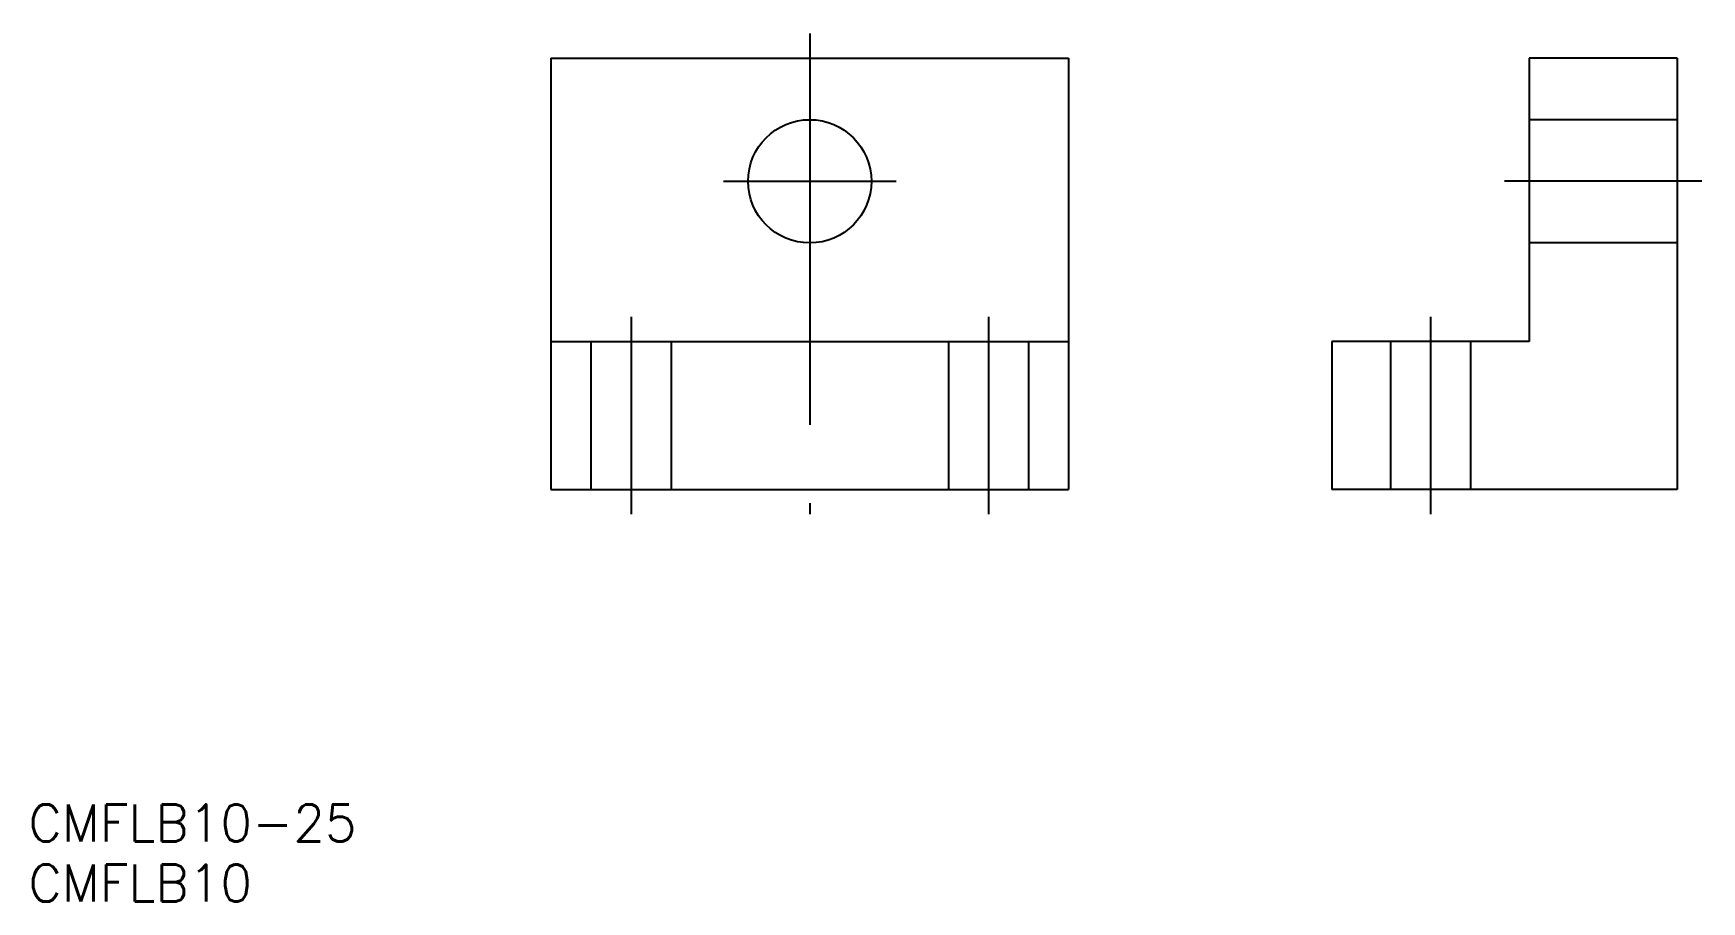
# Model space of a CAD drawing. Extents: x -63 to 72, y -58 to 12.
import ezdxf

# ---------------------------------------------------------------- set-up
doc = ezdxf.new("R2010")
doc.units = 0
doc.linetypes.add('CENTER', pattern=[50.8, 31.75, -6.35, 6.35, -6.35])
doc.linetypes.add('DASHED', pattern=[19.05, 12.7, -6.35])
doc.layers.get('0').update_dxf_attribs({"linetype": 'CONTINUOUS'})
doc.layers.add('CENTER', color=1, linetype='CENTER')
doc.styles.get("Standard").update_dxf_attribs({"font": 'txt.shx', "height": 3, "bigfont": 'bigfont.shx'})

msp = doc.modelspace()

# ---------------------------------------------------------------- linework, layer by layer
at = {"color": 7, "linetype": 'CONTINUOUS'}
for p, q in [((-21, 10), (-21, -25)), ((-21, 10), (21, 10)), ((21, 10), (21, -25)), ((70.35, 10), (58.35, 10)), ((58.35, 10), (58.35, -13)), ((70.35, 10), (70.35, -25)), ((-21, -13), (21, -13)), ((58.35, -13), (42.35, -13)), ((42.35, -13), (42.35, -25)), ((-21, -25), (21, -25)), ((70.35, -25), (42.35, -25))]:
    msp.add_line(p, q, dxfattribs=at)
at = {"color": 3, "linetype": 'DASHED'}
for p, q in [((70.35, 5), (58.35, 5)), ((70.35, -5), (58.35, -5)), ((-17.75, -13), (-17.75, -25)), ((-11.25, -13), (-11.25, -25)), ((11.25, -13), (11.25, -25)), ((17.75, -13), (17.75, -25)), ((47.1, -13), (47.1, -25)), ((53.6, -13), (53.6, -25))]:
    msp.add_line(p, q, dxfattribs=at)
at = {"color": 7, "linetype": 'CONTINUOUS'}
msp.add_circle((0, 0), 5, dxfattribs=at)
at = {"layer": 'CENTER', "color": 1, "linetype": 'CENTER'}
for p, q in [((0, 12), (0, -27)), ((-7, 0), (7, 0)), ((72.35, 0), (56.35, 0)), ((-14.5, -11), (-14.5, -27)), ((14.5, -11), (14.5, -27)), ((50.35, -11), (50.35, -27))]:
    msp.add_line(p, q, dxfattribs=at)

# ---------------------------------------------------------------- texts
at = {"color": 7, "linetype": 'CONTINUOUS'}
for s, p in [('CMFLB10-25', (-63.37, -53.54)), ('CMFLB10', (-63.37, -58.42))]:
    msp.add_text(s, height=3, dxfattribs=at).set_placement(p)

doc.saveas('drawing.dxf')
